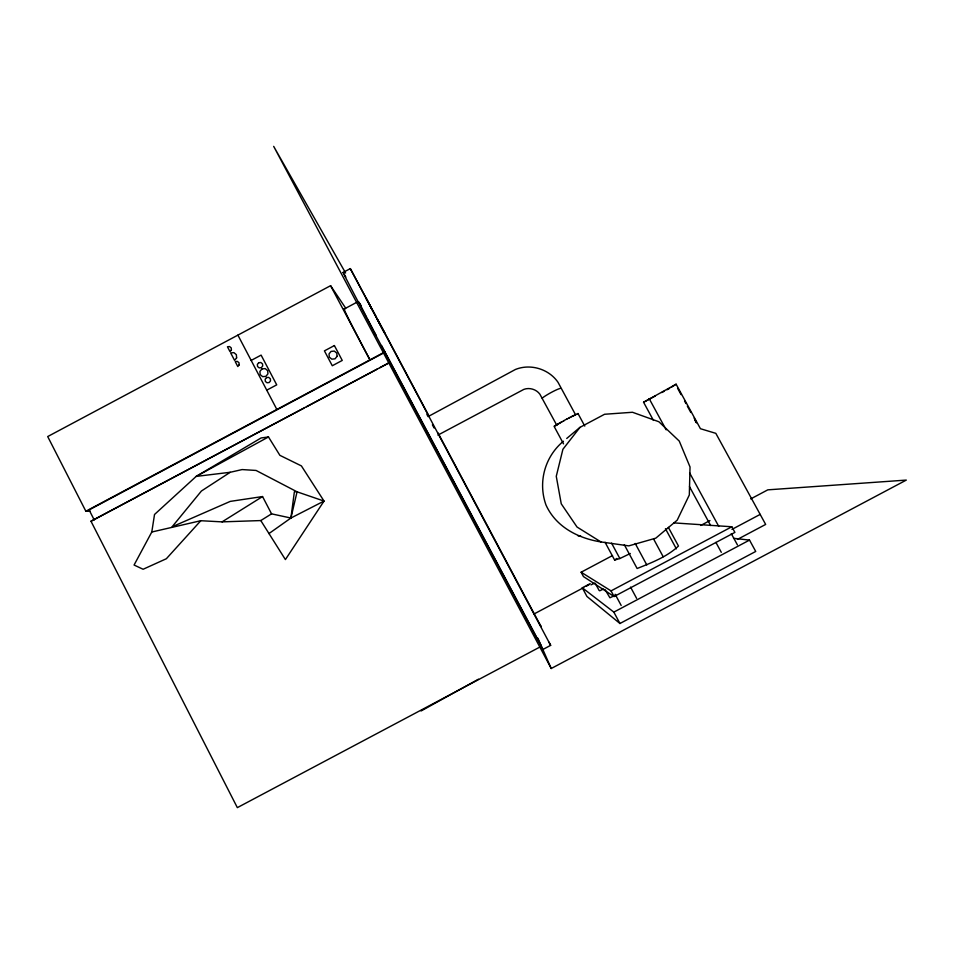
<?xml version="1.0" encoding="UTF-8"?>
<svg xmlns="http://www.w3.org/2000/svg" width="954" height="954" viewBox="0 0 954 954"><rect width="100%" height="100%" fill="white"/><g stroke="black" fill="none" stroke-linecap="round" stroke-linejoin="round"><path stroke-width="1.43" d="M268.945 533.584L290.91 518.034L294.381 491.775L297.064 491.823L324.026 501.077L285.401 559.581L260.788 520.562L222.067 521.874L200.805 520.717L151.793 532.01L134.073 565.03L143.112 569.264L166.354 558.734L200.805 520.717M151.793 532.01L154.524 514.48L196.178 476.404L261.098 437.958L268.479 436.956L279.88 455.332L301.404 465.91L324.026 501.077L290.91 518.034L271.556 513.848L260.788 520.562M290.91 518.034L297.064 491.823L256.077 470.453L242.101 469.571L230.224 472.278L196.178 476.404L268.479 436.956M624.321 544.758L637.117 568.501C651.534 562.765 667.228 556.731 678.473 546.022L668.36 527.359M579.996 427.344L562.908 449.274L556.265 476.308L561.25 503.807L577.027 527.025L600.913 541.92L628.781 545.879L655.78 538.175L677.209 520.157L689.325 494.959L690.028 466.971L679.26 441.082L658.892 421.751L632.49 412.271L604.586 414.263L579.996 427.344L566.724 438.47M560.582 388.314C556.921 389.089 546.38 394.825 542.17 398.116M563.409 441.249C544.817 456.668 537.782 482.247 545.998 505C555.896 526.882 578.076 538.318 600.913 541.92M605.074 542.289L614.626 560.058L616.809 558.448M563.528 443.86L554.059 426.283L564.136 420.595M577.361 413.988L578.005 413.535L584.778 426.092M653.454 420.416L643.568 402.242L676.112 384.2L700.439 428.716L715.822 433.343L765.657 524.426L737.418 539.415M230.224 472.278L201.413 491.024L172.078 526.823L230.272 501.387L262.553 496.557L271.556 513.848M671.807 386.978L676.112 384.2M222.067 521.874L262.553 496.557M556.933 424.661L561.763 421.895M421.096 710.968L478.467 679.2M563.659 420.762L566.807 419.068M549.027 642.197L550.649 645.357L542.85 649.495L376.353 336.321A97.749 0.692 62 0 1 343.118 272.439L350.309 268.611L384.915 333.256M345.682 308.142L330.585 285.687L47.7 436.562L85.86 511.237L90.308 511.225M344.179 309.024L357.237 302.06M251.164 360.421L261.11 355.115L276.72 384.856L266.75 390.162M85.86 511.237L383.675 352.551M383.794 352.885L89.104 509.913L94.207 519.894M540.095 646.931L237.343 807.633L90.976 521.242L390.377 362.103M303.885 408.181L90.976 521.242M306.508 406.786L377.271 369.091M379.895 367.695L389.065 362.806M437.91 435.119L523.889 389.363C529.518 387.288 536.327 389.339 539.869 394.181L556.647 424.983M643.568 402.242L655.303 396.005M661.826 392.535L664.425 391.152M667.037 389.757L669.648 388.373M674.013 522.899L731.825 526.763L734.902 532.392L614.078 596.536L583.454 576.562L581.129 572.221L612.528 555.55M733.554 538.306L749.522 540.095L755.723 551.448L619.945 623.499L586.925 596.453L582.298 587.795L590.144 583.633M533.751 614.126L583.717 587.592M586.352 586.197L588.976 584.802M700.749 525.451L709.955 520.562M750.715 498.918L767.803 489.843L906.3 480.089L551.233 668.504L273.679 146.367L345.598 273.011M581.129 572.221L611.049 590.884L731.825 526.763M731.956 529.387L760.171 514.409M582.298 587.795L613.839 612.122L749.522 540.095M566.652 419.247L569.908 417.435M569.121 417.935L572.746 415.98M571.374 416.767L578.005 413.535M555.323 425.806L557.064 424.971M573.271 415.825L575.441 414.811M614.626 560.058L619.861 558.531L630.296 553.499M590.991 584.85L594.569 583.156M603.572 588.988L599.708 590.8L599.064 590.371L595.284 583.311M615.795 595.046L609.928 597.776L605.063 589.596M578.029 535.814L580.843 536.208M694.142 418.031L696.277 422.634M343.118 272.439L343.857 273.655M381.505 345.467L385.106 352.193M359.718 303.336L361.196 305.84M344.513 274.776L345.825 277.042M677.567 388.242L681.061 394.622M684.543 401.002L685.938 403.554M687.333 406.106L690.815 412.486M695.001 420.142L696.396 422.694M731.277 533.644L737.406 544.865M649.125 398.545L666.166 429.837M689.611 472.874L718.72 526.334M428.072 416.612L515.398 369.484C530.4 363.402 548.884 368.948 558.018 382.304L575.584 414.823M689.48 486.623L710.67 525.559M715.905 542.397L721.296 552.318M665.451 528.695L676.362 548.848M653.585 538.974L663.173 556.719M635.197 543.446L646.788 564.923M611.574 543.136L619.861 558.531M630.558 587.104L636.616 598.361M615.163 594.282L621.173 605.468M611.049 590.884L614.078 596.536M613.839 612.122L619.945 623.499M426.867 414.358L427.619 415.741M376.413 317.336L365.716 297.541L371.535 308.607M378.011 320.222L429.3 416.624M438.041 432.961L541.049 626.599L539.845 624.238M550.649 645.357L350.309 268.611M432.4 424.828L434.07 427.964M384.915 351.883L541.419 646.228M377.235 319.351L384.367 332.779M330.585 285.687L369.949 359.873A65.027 1.181 61.9 0 1 344.716 309.692M373.813 330.919L376.281 335.593M373.193 329.762L367.373 318.684M237.904 335.128L276.863 409.457M366.777 317.527L358.609 301.643M537.877 638.202L551.233 668.504M337.084 356.343L335.021 358.835L331.801 359.157L329.309 357.106L329.023 353.898L331.086 351.394L334.305 351.084L336.786 353.123L337.084 356.343M231.405 350.046L230.033 351.704L227.446 346.767L229.58 346.552L231.226 347.912L231.405 350.046M236.628 357.869L234.565 360.362L230.677 352.944L233.885 352.622L236.342 354.661L236.628 357.869M239.18 364.881L237.796 366.551L235.209 361.602L237.343 361.387L238.989 362.747L239.18 364.881M258.737 362.723L257.353 364.38L257.544 366.527L259.19 367.886L261.324 367.672L262.708 366.014L262.517 363.868L260.871 362.508L258.737 362.723M261.98 368.912L259.905 371.404L260.192 374.612L262.672 376.663L265.88 376.341L267.943 373.849L267.657 370.641L265.188 368.59L261.98 368.912M266.524 377.581L265.152 379.251L265.343 381.397L266.989 382.757L269.135 382.542L270.507 380.884L270.316 378.738L268.67 377.379L266.524 377.581M334.389 345.563L324.42 350.869L332.278 365.752L342.247 360.433L334.389 345.563"/></g></svg>
